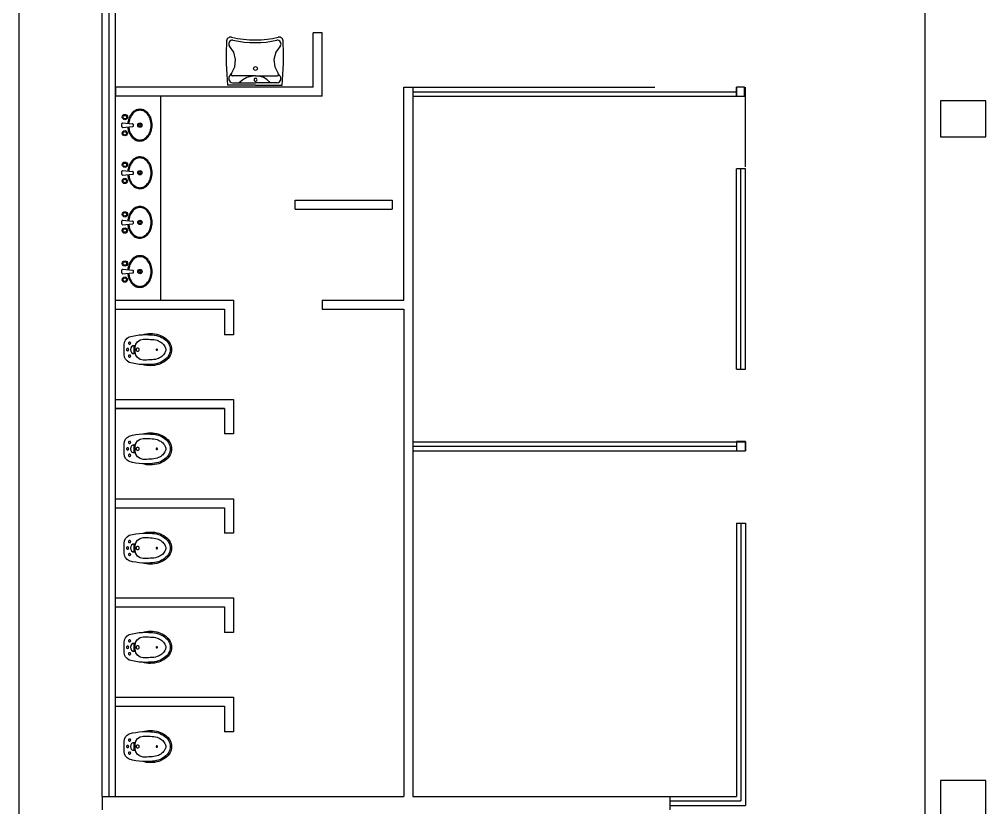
# Model space of a CAD drawing. Header units: metres. Extents: x 2 to 323, y -2 to 254.
# Drawn here: x 66.88 to 77.55, y 82.46 to 91.16 of the extents above; entities that cross this region are included whole.
import ezdxf

# ---------------------------------------------------------------- set-up
doc = ezdxf.new("R2010")
doc.units = ezdxf.units.M
for name, color, linetype in [('0-CARPINTERIA', 7, 'Continuous'), ('0-EST CORTE', 7, 'Continuous'), ('0-MUROS EXISTENTES', 7, 'Continuous'), ('0-PROYECCIONES', 7, 'Continuous'), ('0-SANITARIOS', 7, 'Continuous'), ('0-VISTA-005', 7, 'Continuous'), ('00', 7, 'Continuous')]:
    doc.layers.add(name, color=color, linetype=linetype)

msp = doc.modelspace()

# ---------------------------------------------------------------- linework, layer by layer
for p, q in [((68.013, 89.976), (68.013, 90.006)), ((68.023, 90.016), (68.133, 90.005)), ((68.023, 89.966), (68.133, 89.975)), ((68.143, 89.985), (68.143, 89.995)), ((68.013, 89.45), (68.013, 89.48)), ((68.023, 89.49), (68.133, 89.479)), ((68.143, 89.459), (68.143, 89.469)), ((68.023, 89.44), (68.133, 89.449)), ((68.013, 88.903), (68.013, 88.933)), ((68.023, 88.943), (68.133, 88.932)), ((68.023, 88.893), (68.133, 88.902)), ((68.143, 88.912), (68.143, 88.922)), ((68.023, 88.401), (68.133, 88.39)), ((68.013, 88.361), (68.013, 88.391)), ((68.023, 88.351), (68.133, 88.36)), ((68.143, 88.37), (68.143, 88.38))]:
    msp.add_line(p, q)
for points in [[(68.077, 90.08), (68.075, 90.068), (68.068, 90.059), (68.059, 90.053), (68.048, 90.05), (68.036, 90.053), (68.027, 90.059), (68.021, 90.068), (68.018, 90.08), (68.021, 90.091), (68.027, 90.1), (68.036, 90.107), (68.048, 90.109), (68.059, 90.107), (68.068, 90.1), (68.075, 90.091), (68.077, 90.08)], [(68.067, 90.08), (68.065, 90.072), (68.061, 90.066), (68.055, 90.062), (68.048, 90.06), (68.04, 90.062), (68.034, 90.066), (68.03, 90.072), (68.028, 90.08), (68.03, 90.087), (68.034, 90.093), (68.04, 90.097), (68.048, 90.099), (68.055, 90.097), (68.061, 90.093), (68.065, 90.087), (68.067, 90.08)], [(68.237, 89.991), (68.235, 89.982), (68.23, 89.974), (68.223, 89.969), (68.213, 89.968), (68.204, 89.969), (68.197, 89.974), (68.192, 89.982), (68.19, 89.991), (68.192, 90), (68.197, 90.008), (68.204, 90.013), (68.213, 90.015), (68.223, 90.013), (68.23, 90.008), (68.235, 90), (68.237, 89.991)], [(68.226, 89.991), (68.225, 89.986), (68.222, 89.982), (68.218, 89.98), (68.213, 89.979), (68.209, 89.98), (68.205, 89.982), (68.202, 89.986), (68.201, 89.991), (68.202, 89.996), (68.205, 90), (68.209, 90.003), (68.213, 90.004), (68.218, 90.003), (68.222, 90), (68.225, 89.996), (68.226, 89.991)], [(68.076, 89.901), (68.073, 89.89), (68.067, 89.881), (68.058, 89.875), (68.046, 89.872), (68.035, 89.875), (68.026, 89.881), (68.02, 89.89), (68.017, 89.901), (68.02, 89.913), (68.026, 89.922), (68.035, 89.928), (68.046, 89.931), (68.058, 89.928), (68.067, 89.922), (68.073, 89.913), (68.076, 89.901)], [(68.066, 89.901), (68.064, 89.894), (68.06, 89.888), (68.054, 89.884), (68.046, 89.882), (68.039, 89.884), (68.033, 89.888), (68.029, 89.894), (68.027, 89.901), (68.029, 89.909), (68.033, 89.915), (68.039, 89.919), (68.046, 89.921), (68.054, 89.919), (68.06, 89.915), (68.064, 89.909), (68.066, 89.901)], [(68.077, 89.554), (68.075, 89.542), (68.068, 89.533), (68.059, 89.527), (68.048, 89.525), (68.036, 89.527), (68.027, 89.533), (68.021, 89.542), (68.018, 89.554), (68.021, 89.565), (68.027, 89.574), (68.036, 89.581), (68.048, 89.583), (68.059, 89.581), (68.068, 89.574), (68.075, 89.565), (68.077, 89.554)], [(68.067, 89.554), (68.065, 89.546), (68.061, 89.54), (68.055, 89.536), (68.048, 89.535), (68.04, 89.536), (68.034, 89.54), (68.03, 89.546), (68.028, 89.554), (68.03, 89.561), (68.034, 89.567), (68.04, 89.571), (68.048, 89.573), (68.055, 89.571), (68.061, 89.567), (68.065, 89.561), (68.067, 89.554)], [(68.237, 89.465), (68.235, 89.456), (68.23, 89.449), (68.223, 89.444), (68.213, 89.442), (68.204, 89.444), (68.197, 89.449), (68.192, 89.456), (68.19, 89.465), (68.192, 89.474), (68.197, 89.482), (68.204, 89.487), (68.213, 89.489), (68.223, 89.487), (68.23, 89.482), (68.235, 89.474), (68.237, 89.465)], [(68.226, 89.465), (68.225, 89.46), (68.222, 89.456), (68.218, 89.454), (68.213, 89.453), (68.209, 89.454), (68.205, 89.456), (68.202, 89.46), (68.201, 89.465), (68.202, 89.47), (68.205, 89.474), (68.209, 89.477), (68.213, 89.478), (68.218, 89.477), (68.222, 89.474), (68.225, 89.47), (68.226, 89.465)], [(68.076, 89.376), (68.073, 89.364), (68.067, 89.355), (68.058, 89.349), (68.046, 89.346), (68.035, 89.349), (68.026, 89.355), (68.02, 89.364), (68.017, 89.376), (68.02, 89.387), (68.026, 89.396), (68.035, 89.403), (68.046, 89.405), (68.058, 89.403), (68.067, 89.396), (68.073, 89.387), (68.076, 89.376)], [(68.066, 89.376), (68.064, 89.368), (68.06, 89.362), (68.054, 89.358), (68.046, 89.356), (68.039, 89.358), (68.033, 89.362), (68.029, 89.368), (68.027, 89.376), (68.029, 89.383), (68.033, 89.389), (68.039, 89.393), (68.046, 89.395), (68.054, 89.393), (68.06, 89.389), (68.064, 89.383), (68.066, 89.376)], [(68.077, 89.006), (68.075, 88.995), (68.068, 88.986), (68.059, 88.98), (68.048, 88.977), (68.036, 88.98), (68.027, 88.986), (68.021, 88.995), (68.018, 89.006), (68.021, 89.018), (68.027, 89.027), (68.036, 89.033), (68.048, 89.036), (68.059, 89.033), (68.068, 89.027), (68.075, 89.018), (68.077, 89.006)], [(68.067, 89.006), (68.065, 88.999), (68.061, 88.993), (68.055, 88.989), (68.048, 88.987), (68.04, 88.989), (68.034, 88.993), (68.03, 88.999), (68.028, 89.006), (68.03, 89.014), (68.034, 89.02), (68.04, 89.024), (68.048, 89.026), (68.055, 89.024), (68.061, 89.02), (68.065, 89.014), (68.067, 89.006)], [(68.237, 88.918), (68.235, 88.909), (68.23, 88.901), (68.223, 88.896), (68.213, 88.894), (68.204, 88.896), (68.197, 88.901), (68.192, 88.909), (68.19, 88.918), (68.192, 88.927), (68.197, 88.935), (68.204, 88.94), (68.213, 88.942), (68.223, 88.94), (68.23, 88.935), (68.235, 88.927), (68.237, 88.918)], [(68.226, 88.918), (68.225, 88.913), (68.222, 88.909), (68.218, 88.906), (68.213, 88.906), (68.209, 88.906), (68.205, 88.909), (68.202, 88.913), (68.201, 88.918), (68.202, 88.923), (68.205, 88.927), (68.209, 88.93), (68.213, 88.93), (68.218, 88.93), (68.222, 88.927), (68.225, 88.923), (68.226, 88.918)], [(68.076, 88.828), (68.073, 88.817), (68.067, 88.808), (68.058, 88.801), (68.046, 88.799), (68.035, 88.801), (68.026, 88.808), (68.02, 88.817), (68.017, 88.828), (68.02, 88.84), (68.026, 88.849), (68.035, 88.855), (68.046, 88.858), (68.058, 88.855), (68.067, 88.849), (68.073, 88.84), (68.076, 88.828)], [(68.066, 88.828), (68.064, 88.821), (68.06, 88.815), (68.054, 88.811), (68.046, 88.809), (68.039, 88.811), (68.033, 88.815), (68.029, 88.821), (68.027, 88.828), (68.029, 88.836), (68.033, 88.842), (68.039, 88.846), (68.046, 88.848), (68.054, 88.846), (68.06, 88.842), (68.064, 88.836), (68.066, 88.828)], [(68.077, 88.465), (68.075, 88.453), (68.068, 88.444), (68.059, 88.438), (68.048, 88.435), (68.036, 88.438), (68.027, 88.444), (68.021, 88.453), (68.018, 88.465), (68.021, 88.476), (68.027, 88.485), (68.036, 88.491), (68.048, 88.494), (68.059, 88.491), (68.068, 88.485), (68.075, 88.476), (68.077, 88.465)], [(68.067, 88.465), (68.065, 88.457), (68.061, 88.451), (68.055, 88.447), (68.048, 88.445), (68.04, 88.447), (68.034, 88.451), (68.03, 88.457), (68.028, 88.465), (68.03, 88.472), (68.034, 88.478), (68.04, 88.482), (68.048, 88.484), (68.055, 88.482), (68.061, 88.478), (68.065, 88.472), (68.067, 88.465)], [(68.237, 88.376), (68.235, 88.367), (68.23, 88.359), (68.223, 88.354), (68.213, 88.352), (68.204, 88.354), (68.197, 88.359), (68.192, 88.367), (68.19, 88.376), (68.192, 88.385), (68.197, 88.393), (68.204, 88.398), (68.213, 88.4), (68.223, 88.398), (68.23, 88.393), (68.235, 88.385), (68.237, 88.376)], [(68.076, 88.286), (68.073, 88.275), (68.067, 88.266), (68.058, 88.259), (68.046, 88.257), (68.035, 88.259), (68.026, 88.266), (68.02, 88.275), (68.017, 88.286), (68.02, 88.298), (68.026, 88.307), (68.035, 88.313), (68.046, 88.316), (68.058, 88.313), (68.067, 88.307), (68.073, 88.298), (68.076, 88.286)], [(68.066, 88.286), (68.064, 88.279), (68.06, 88.273), (68.054, 88.269), (68.046, 88.267), (68.039, 88.269), (68.033, 88.273), (68.029, 88.279), (68.027, 88.286), (68.029, 88.294), (68.033, 88.3), (68.039, 88.304), (68.046, 88.306), (68.054, 88.304), (68.06, 88.3), (68.064, 88.294), (68.066, 88.286)], [(68.226, 88.376), (68.225, 88.371), (68.222, 88.367), (68.218, 88.365), (68.213, 88.364), (68.209, 88.365), (68.205, 88.367), (68.202, 88.371), (68.201, 88.376), (68.202, 88.381), (68.205, 88.385), (68.209, 88.388), (68.213, 88.389), (68.218, 88.388), (68.222, 88.385), (68.225, 88.381), (68.226, 88.376)], [(68.243, 87.349), (68.206, 87.352), (68.169, 87.357), (68.133, 87.364), (68.096, 87.374), (68.074, 87.389), (68.056, 87.409), (68.044, 87.433), (68.038, 87.46), (68.038, 87.569), (68.044, 87.596), (68.056, 87.62), (68.074, 87.64), (68.096, 87.655), (68.133, 87.664), (68.169, 87.671), (68.206, 87.676), (68.243, 87.679), (68.265, 87.685), (68.286, 87.689), (68.308, 87.691), (68.33, 87.692), (68.353, 87.691), (68.376, 87.688), (68.399, 87.684), (68.422, 87.678), (68.441, 87.671), (68.46, 87.662), (68.478, 87.652), (68.495, 87.64), (68.51, 87.627), (68.524, 87.613), (68.536, 87.597), (68.547, 87.58), (68.554, 87.564), (68.559, 87.548), (68.562, 87.531), (68.563, 87.514), (68.562, 87.497), (68.559, 87.481), (68.554, 87.465), (68.547, 87.449), (68.536, 87.432), (68.524, 87.416), (68.51, 87.402), (68.495, 87.389), (68.478, 87.377), (68.46, 87.367), (68.441, 87.358), (68.422, 87.351), (68.399, 87.345), (68.376, 87.34), (68.353, 87.338), (68.33, 87.337), (68.308, 87.338), (68.286, 87.34), (68.265, 87.344), (68.243, 87.349)], [(68.243, 86.255), (68.206, 86.258), (68.169, 86.263), (68.133, 86.27), (68.096, 86.279), (68.074, 86.294), (68.056, 86.314), (68.044, 86.338), (68.038, 86.365), (68.038, 86.474), (68.044, 86.501), (68.056, 86.525), (68.074, 86.545), (68.096, 86.56), (68.133, 86.57), (68.169, 86.577), (68.206, 86.582), (68.243, 86.585), (68.265, 86.59), (68.286, 86.594), (68.308, 86.596), (68.33, 86.597), (68.353, 86.596), (68.376, 86.594), (68.399, 86.589), (68.422, 86.583), (68.441, 86.576), (68.46, 86.567), (68.478, 86.557), (68.495, 86.545), (68.51, 86.532), (68.524, 86.518), (68.536, 86.502), (68.547, 86.485), (68.554, 86.469), (68.559, 86.453), (68.562, 86.437), (68.563, 86.42), (68.562, 86.403), (68.559, 86.386), (68.554, 86.37), (68.547, 86.354), (68.536, 86.337), (68.524, 86.321), (68.51, 86.307), (68.495, 86.294), (68.478, 86.282), (68.46, 86.272), (68.441, 86.263), (68.422, 86.256), (68.399, 86.25), (68.376, 86.246), (68.353, 86.243), (68.33, 86.242), (68.308, 86.243), (68.286, 86.245), (68.265, 86.249), (68.243, 86.255)], [(68.243, 85.16), (68.206, 85.163), (68.169, 85.168), (68.133, 85.175), (68.096, 85.184), (68.074, 85.199), (68.056, 85.22), (68.044, 85.244), (68.038, 85.271), (68.038, 85.379), (68.044, 85.406), (68.056, 85.43), (68.074, 85.45), (68.096, 85.466), (68.133, 85.475), (68.169, 85.482), (68.206, 85.487), (68.243, 85.49), (68.265, 85.495), (68.286, 85.499), (68.308, 85.502), (68.33, 85.502), (68.353, 85.501), (68.376, 85.499), (68.399, 85.494), (68.422, 85.488), (68.441, 85.481), (68.46, 85.472), (68.478, 85.462), (68.495, 85.45), (68.51, 85.437), (68.524, 85.423), (68.536, 85.407), (68.547, 85.39), (68.554, 85.375), (68.559, 85.359), (68.562, 85.342), (68.563, 85.325), (68.562, 85.308), (68.559, 85.291), (68.554, 85.275), (68.547, 85.26), (68.536, 85.243), (68.524, 85.227), (68.51, 85.212), (68.495, 85.199), (68.478, 85.188), (68.46, 85.177), (68.441, 85.169), (68.422, 85.162), (68.399, 85.155), (68.376, 85.151), (68.353, 85.148), (68.33, 85.147), (68.308, 85.148), (68.286, 85.151), (68.265, 85.154), (68.243, 85.16)], [(68.243, 84.065), (68.206, 84.068), (68.169, 84.073), (68.133, 84.08), (68.096, 84.089), (68.074, 84.105), (68.056, 84.125), (68.044, 84.149), (68.038, 84.176), (68.038, 84.284), (68.044, 84.311), (68.056, 84.335), (68.074, 84.356), (68.096, 84.371), (68.133, 84.38), (68.169, 84.387), (68.206, 84.392), (68.243, 84.395), (68.265, 84.401), (68.286, 84.404), (68.308, 84.407), (68.33, 84.408), (68.353, 84.407), (68.376, 84.404), (68.399, 84.4), (68.422, 84.393), (68.441, 84.386), (68.46, 84.378), (68.478, 84.367), (68.495, 84.356), (68.51, 84.343), (68.524, 84.328), (68.536, 84.312), (68.547, 84.295), (68.554, 84.28), (68.559, 84.264), (68.562, 84.247), (68.563, 84.23), (68.562, 84.213), (68.559, 84.196), (68.554, 84.18), (68.547, 84.165), (68.536, 84.148), (68.524, 84.132), (68.51, 84.118), (68.495, 84.105), (68.478, 84.093), (68.46, 84.083), (68.441, 84.074), (68.422, 84.067), (68.399, 84.061), (68.376, 84.056), (68.353, 84.054), (68.33, 84.053), (68.308, 84.053), (68.286, 84.056), (68.265, 84.06), (68.243, 84.065)], [(68.243, 82.97), (68.206, 82.973), (68.169, 82.978), (68.133, 82.985), (68.096, 82.995), (68.074, 83.01), (68.056, 83.03), (68.044, 83.054), (68.038, 83.081), (68.038, 83.19), (68.044, 83.217), (68.056, 83.241), (68.074, 83.261), (68.096, 83.276), (68.133, 83.285), (68.169, 83.292), (68.206, 83.298), (68.243, 83.3), (68.265, 83.306), (68.286, 83.31), (68.308, 83.312), (68.33, 83.313), (68.353, 83.312), (68.376, 83.309), (68.399, 83.305), (68.422, 83.299), (68.441, 83.292), (68.46, 83.283), (68.478, 83.273), (68.495, 83.261), (68.51, 83.248), (68.524, 83.234), (68.536, 83.218), (68.547, 83.201), (68.554, 83.185), (68.559, 83.169), (68.562, 83.152), (68.563, 83.135), (68.562, 83.118), (68.559, 83.102), (68.554, 83.086), (68.547, 83.07), (68.536, 83.053), (68.524, 83.037), (68.51, 83.023), (68.495, 83.01), (68.478, 82.998), (68.46, 82.988), (68.441, 82.979), (68.422, 82.972), (68.399, 82.966), (68.376, 82.961), (68.353, 82.959), (68.33, 82.958), (68.308, 82.959), (68.286, 82.961), (68.265, 82.965), (68.243, 82.97)]]:
    msp.add_lwpolyline(points, close=True)
for points in [[(68.212, 89.816), (68.225, 89.817), (68.238, 89.819), (68.25, 89.823), (68.262, 89.828), (68.275, 89.836), (68.287, 89.845), (68.298, 89.855), (68.308, 89.867), (68.317, 89.879), (68.325, 89.893), (68.332, 89.907), (68.337, 89.922), (68.342, 89.938), (68.346, 89.955), (68.348, 89.973), (68.348, 89.99), (68.348, 90.008), (68.346, 90.025), (68.343, 90.042), (68.338, 90.059), (68.333, 90.074), (68.326, 90.088), (68.319, 90.101), (68.31, 90.114), (68.3, 90.126), (68.289, 90.136), (68.277, 90.145), (68.264, 90.153), (68.252, 90.159), (68.24, 90.163), (68.227, 90.165), (68.215, 90.166), (68.202, 90.165), (68.189, 90.163), (68.177, 90.159), (68.165, 90.154), (68.152, 90.146), (68.14, 90.137), (68.129, 90.127), (68.119, 90.115), (68.11, 90.103), (68.102, 90.089), (68.095, 90.075), (68.09, 90.061), (68.086, 90.048), (68.083, 90.036), (68.081, 90.023), (68.079, 90.01)], [(68.212, 89.827), (68.224, 89.828), (68.235, 89.83), (68.246, 89.833), (68.257, 89.838), (68.269, 89.845), (68.28, 89.854), (68.29, 89.863), (68.299, 89.874), (68.308, 89.886), (68.315, 89.898), (68.322, 89.911), (68.327, 89.925), (68.331, 89.941), (68.335, 89.957), (68.337, 89.974), (68.337, 89.99), (68.337, 90.007), (68.335, 90.023), (68.332, 90.04), (68.328, 90.056), (68.323, 90.07), (68.316, 90.083), (68.309, 90.096), (68.301, 90.108), (68.292, 90.118), (68.282, 90.128), (68.271, 90.136), (68.259, 90.144), (68.248, 90.148), (68.237, 90.152), (68.226, 90.154), (68.214, 90.155), (68.203, 90.154), (68.192, 90.152), (68.18, 90.149), (68.17, 90.144), (68.158, 90.137), (68.147, 90.129), (68.137, 90.119), (68.128, 90.109), (68.119, 90.097), (68.112, 90.084), (68.105, 90.071), (68.1, 90.057), (68.097, 90.046), (68.094, 90.034), (68.092, 90.021), (68.09, 90.009)], [(68.023, 90.016), (68.022, 90.015), (68.02, 90.015), (68.018, 90.014), (68.016, 90.013), (68.015, 90.011), (68.014, 90.01), (68.014, 90.008), (68.013, 90.006)], [(68.143, 89.995), (68.143, 89.999), (68.14, 90.002), (68.137, 90.004), (68.133, 90.005)], [(68.013, 89.976), (68.014, 89.972), (68.016, 89.969), (68.019, 89.966), (68.023, 89.966)], [(68.079, 89.97), (68.081, 89.958), (68.083, 89.947), (68.085, 89.935), (68.089, 89.923), (68.094, 89.908), (68.101, 89.894), (68.108, 89.881), (68.117, 89.868), (68.127, 89.856), (68.138, 89.846), (68.15, 89.837), (68.163, 89.829), (68.174, 89.823), (68.187, 89.819), (68.199, 89.817), (68.212, 89.816)], [(68.09, 89.971), (68.092, 89.96), (68.094, 89.949), (68.096, 89.937), (68.099, 89.926), (68.104, 89.913), (68.11, 89.899), (68.118, 89.887), (68.126, 89.875), (68.135, 89.864), (68.145, 89.855), (68.156, 89.846), (68.168, 89.839), (68.178, 89.834), (68.189, 89.83), (68.201, 89.828), (68.212, 89.827)], [(68.133, 89.975), (68.137, 89.976), (68.14, 89.978), (68.142, 89.981), (68.143, 89.985)], [(68.212, 89.29), (68.225, 89.291), (68.238, 89.293), (68.25, 89.297), (68.262, 89.303), (68.275, 89.31), (68.287, 89.319), (68.298, 89.33), (68.308, 89.341), (68.317, 89.354), (68.325, 89.367), (68.332, 89.381), (68.337, 89.396), (68.342, 89.413), (68.346, 89.43), (68.348, 89.447), (68.348, 89.464), (68.348, 89.482), (68.346, 89.499), (68.343, 89.516), (68.338, 89.533), (68.333, 89.548), (68.326, 89.562), (68.319, 89.576), (68.31, 89.588), (68.3, 89.6), (68.289, 89.61), (68.277, 89.62), (68.264, 89.627), (68.252, 89.633), (68.24, 89.637), (68.227, 89.639), (68.215, 89.64), (68.202, 89.64), (68.189, 89.637), (68.177, 89.633), (68.165, 89.628), (68.152, 89.62), (68.14, 89.611), (68.129, 89.601), (68.119, 89.59), (68.11, 89.577), (68.102, 89.564), (68.095, 89.55), (68.09, 89.535), (68.086, 89.523), (68.083, 89.51), (68.081, 89.497), (68.079, 89.484)], [(68.212, 89.301), (68.224, 89.302), (68.235, 89.304), (68.246, 89.308), (68.257, 89.312), (68.269, 89.319), (68.28, 89.328), (68.29, 89.337), (68.299, 89.348), (68.308, 89.36), (68.315, 89.372), (68.322, 89.385), (68.327, 89.399), (68.331, 89.415), (68.335, 89.431), (68.337, 89.448), (68.337, 89.465), (68.337, 89.481), (68.335, 89.498), (68.332, 89.514), (68.328, 89.53), (68.323, 89.544), (68.316, 89.557), (68.309, 89.57), (68.301, 89.582), (68.292, 89.592), (68.282, 89.602), (68.271, 89.61), (68.259, 89.618), (68.248, 89.623), (68.237, 89.626), (68.226, 89.628), (68.214, 89.629), (68.203, 89.629), (68.192, 89.627), (68.18, 89.623), (68.17, 89.618), (68.158, 89.611), (68.147, 89.603), (68.137, 89.593), (68.128, 89.583), (68.119, 89.571), (68.112, 89.558), (68.105, 89.545), (68.1, 89.531), (68.097, 89.52), (68.094, 89.508), (68.092, 89.496), (68.09, 89.483)], [(68.023, 89.49), (68.022, 89.49), (68.02, 89.489), (68.018, 89.488), (68.016, 89.487), (68.015, 89.485), (68.014, 89.484), (68.014, 89.482), (68.013, 89.48)], [(68.143, 89.469), (68.143, 89.473), (68.14, 89.476), (68.137, 89.478), (68.133, 89.479)], [(68.013, 89.45), (68.014, 89.446), (68.016, 89.443), (68.019, 89.441), (68.023, 89.44)], [(68.079, 89.445), (68.081, 89.433), (68.083, 89.421), (68.085, 89.409), (68.089, 89.397), (68.094, 89.383), (68.101, 89.368), (68.108, 89.355), (68.117, 89.342), (68.127, 89.331), (68.138, 89.32), (68.15, 89.311), (68.163, 89.303), (68.174, 89.298), (68.187, 89.294), (68.199, 89.291), (68.212, 89.29)], [(68.09, 89.446), (68.092, 89.434), (68.094, 89.423), (68.096, 89.412), (68.099, 89.401), (68.104, 89.387), (68.11, 89.374), (68.118, 89.361), (68.126, 89.349), (68.135, 89.338), (68.145, 89.329), (68.156, 89.32), (68.168, 89.313), (68.178, 89.308), (68.189, 89.304), (68.201, 89.302), (68.212, 89.301)], [(68.133, 89.449), (68.137, 89.45), (68.14, 89.452), (68.142, 89.455), (68.143, 89.459)], [(68.212, 88.743), (68.225, 88.744), (68.238, 88.746), (68.25, 88.75), (68.262, 88.755), (68.275, 88.763), (68.287, 88.772), (68.298, 88.782), (68.308, 88.794), (68.317, 88.806), (68.325, 88.82), (68.332, 88.834), (68.337, 88.848), (68.342, 88.865), (68.346, 88.882), (68.348, 88.9), (68.348, 88.917), (68.348, 88.935), (68.346, 88.952), (68.343, 88.969), (68.338, 88.986), (68.333, 89.001), (68.326, 89.015), (68.319, 89.028), (68.31, 89.041), (68.3, 89.053), (68.289, 89.063), (68.277, 89.072), (68.264, 89.08), (68.252, 89.086), (68.24, 89.09), (68.227, 89.092), (68.215, 89.093), (68.202, 89.092), (68.189, 89.09), (68.177, 89.086), (68.165, 89.081), (68.152, 89.073), (68.14, 89.064), (68.129, 89.054), (68.119, 89.042), (68.11, 89.03), (68.102, 89.016), (68.095, 89.002), (68.09, 88.988), (68.086, 88.975), (68.083, 88.963), (68.081, 88.95), (68.079, 88.937)], [(68.212, 88.754), (68.224, 88.755), (68.235, 88.757), (68.246, 88.76), (68.257, 88.765), (68.269, 88.772), (68.28, 88.781), (68.29, 88.79), (68.299, 88.8), (68.308, 88.812), (68.315, 88.825), (68.322, 88.838), (68.327, 88.852), (68.331, 88.868), (68.335, 88.884), (68.337, 88.901), (68.337, 88.917), (68.337, 88.934), (68.335, 88.95), (68.332, 88.967), (68.328, 88.983), (68.323, 88.996), (68.316, 89.01), (68.309, 89.022), (68.301, 89.034), (68.292, 89.045), (68.282, 89.055), (68.271, 89.063), (68.259, 89.07), (68.248, 89.075), (68.237, 89.079), (68.226, 89.081), (68.214, 89.082), (68.203, 89.081), (68.192, 89.079), (68.18, 89.076), (68.17, 89.071), (68.158, 89.064), (68.147, 89.055), (68.137, 89.046), (68.128, 89.036), (68.119, 89.024), (68.112, 89.011), (68.105, 88.998), (68.1, 88.984), (68.097, 88.972), (68.094, 88.96), (68.092, 88.948), (68.09, 88.936)], [(68.023, 88.943), (68.022, 88.942), (68.02, 88.942), (68.018, 88.941), (68.016, 88.94), (68.015, 88.938), (68.014, 88.936), (68.014, 88.935), (68.013, 88.933)], [(68.143, 88.922), (68.143, 88.926), (68.14, 88.929), (68.137, 88.931), (68.133, 88.932)], [(68.013, 88.903), (68.014, 88.899), (68.016, 88.896), (68.019, 88.893), (68.023, 88.893)], [(68.079, 88.897), (68.081, 88.885), (68.083, 88.873), (68.085, 88.862), (68.089, 88.85), (68.094, 88.835), (68.101, 88.821), (68.108, 88.808), (68.117, 88.795), (68.127, 88.783), (68.138, 88.773), (68.15, 88.764), (68.163, 88.756), (68.174, 88.75), (68.187, 88.746), (68.199, 88.744), (68.212, 88.743)], [(68.09, 88.898), (68.092, 88.887), (68.094, 88.876), (68.096, 88.864), (68.099, 88.853), (68.104, 88.84), (68.11, 88.826), (68.118, 88.814), (68.126, 88.802), (68.135, 88.791), (68.145, 88.781), (68.156, 88.773), (68.168, 88.766), (68.178, 88.761), (68.189, 88.757), (68.201, 88.755), (68.212, 88.754)], [(68.133, 88.902), (68.137, 88.903), (68.14, 88.905), (68.142, 88.908), (68.143, 88.912)], [(68.212, 88.201), (68.225, 88.202), (68.238, 88.204), (68.25, 88.208), (68.262, 88.213), (68.275, 88.221), (68.287, 88.23), (68.298, 88.24), (68.308, 88.252), (68.317, 88.264), (68.325, 88.278), (68.332, 88.292), (68.337, 88.306), (68.342, 88.323), (68.346, 88.34), (68.348, 88.358), (68.348, 88.375), (68.348, 88.393), (68.346, 88.41), (68.343, 88.427), (68.338, 88.444), (68.333, 88.459), (68.326, 88.473), (68.319, 88.486), (68.31, 88.499), (68.3, 88.511), (68.289, 88.521), (68.277, 88.53), (68.264, 88.538), (68.252, 88.544), (68.24, 88.548), (68.227, 88.55), (68.215, 88.551), (68.202, 88.55), (68.189, 88.548), (68.177, 88.544), (68.165, 88.539), (68.152, 88.531), (68.14, 88.522), (68.129, 88.512), (68.119, 88.5), (68.11, 88.488), (68.102, 88.474), (68.095, 88.46), (68.09, 88.446), (68.086, 88.433), (68.083, 88.421), (68.081, 88.408), (68.079, 88.395)], [(68.212, 88.212), (68.224, 88.213), (68.235, 88.215), (68.246, 88.218), (68.257, 88.223), (68.269, 88.23), (68.28, 88.239), (68.29, 88.248), (68.299, 88.259), (68.308, 88.27), (68.315, 88.283), (68.322, 88.296), (68.327, 88.31), (68.331, 88.326), (68.335, 88.342), (68.337, 88.359), (68.337, 88.375), (68.337, 88.392), (68.335, 88.408), (68.332, 88.425), (68.328, 88.441), (68.323, 88.455), (68.316, 88.468), (68.309, 88.48), (68.301, 88.492), (68.292, 88.503), (68.282, 88.513), (68.271, 88.521), (68.259, 88.528), (68.248, 88.533), (68.237, 88.537), (68.226, 88.539), (68.214, 88.54), (68.203, 88.539), (68.192, 88.537), (68.18, 88.534), (68.17, 88.529), (68.158, 88.522), (68.147, 88.514), (68.137, 88.504), (68.128, 88.494), (68.119, 88.482), (68.112, 88.469), (68.105, 88.456), (68.1, 88.442), (68.097, 88.43), (68.094, 88.418), (68.092, 88.406), (68.09, 88.394)], [(68.023, 88.401), (68.022, 88.4), (68.02, 88.4), (68.018, 88.399), (68.016, 88.398), (68.015, 88.396), (68.014, 88.394), (68.014, 88.393), (68.013, 88.391)], [(68.013, 88.361), (68.014, 88.357), (68.016, 88.354), (68.019, 88.351), (68.023, 88.351)], [(68.079, 88.355), (68.081, 88.343), (68.083, 88.331), (68.085, 88.32), (68.089, 88.308), (68.094, 88.293), (68.101, 88.279), (68.108, 88.266), (68.117, 88.253), (68.127, 88.241), (68.138, 88.231), (68.15, 88.222), (68.163, 88.214), (68.174, 88.208), (68.187, 88.204), (68.199, 88.202), (68.212, 88.201)], [(68.09, 88.356), (68.092, 88.345), (68.094, 88.334), (68.096, 88.322), (68.099, 88.311), (68.104, 88.298), (68.11, 88.284), (68.118, 88.272), (68.126, 88.26), (68.135, 88.249), (68.145, 88.239), (68.156, 88.231), (68.168, 88.224), (68.178, 88.219), (68.189, 88.215), (68.201, 88.213), (68.212, 88.212)], [(68.143, 88.38), (68.143, 88.384), (68.14, 88.387), (68.137, 88.389), (68.133, 88.39)], [(68.133, 88.36), (68.137, 88.361), (68.14, 88.363), (68.142, 88.366), (68.143, 88.37)]]:
    msp.add_lwpolyline(points)
at = {"layer": '0-CARPINTERIA'}
for p, q in [((67.871, 98.788), (67.871, 82.586)), ((67.871, 98.788), (67.871, 82.586)), ((71.226, 90.409), (73.896, 90.409)), ((71.226, 90.359), (74.796, 90.359)), ((71.226, 90.359), (74.796, 90.359)), ((74.796, 90.309), (74.796, 90.409)), ((74.796, 90.309), (74.796, 90.409)), ((74.896, 89.532), (74.896, 90.409)), ((71.226, 90.309), (74.796, 90.309)), ((71.226, 90.309), (74.796, 90.309)), ((74.796, 87.298), (74.796, 89.509)), ((74.796, 87.298), (74.796, 89.509)), ((74.896, 89.509), (74.796, 89.509)), ((74.896, 89.509), (74.796, 89.509)), ((74.846, 87.298), (74.846, 89.509)), ((74.846, 87.298), (74.846, 89.509)), ((74.896, 87.298), (74.896, 89.509)), ((74.896, 87.298), (74.896, 89.409)), ((67.946, 88.059), (69.246, 88.059)), ((67.946, 88.059), (69.246, 88.059)), ((69.246, 88.059), (69.246, 87.678)), ((69.246, 88.059), (69.246, 87.678)), ((67.946, 87.959), (69.146, 87.959)), ((67.946, 87.959), (69.146, 87.959)), ((69.146, 87.959), (69.146, 87.678)), ((69.146, 87.959), (69.146, 87.678)), ((69.246, 87.678), (69.146, 87.678)), ((69.246, 87.678), (69.146, 87.678)), ((74.796, 87.298), (74.896, 87.298)), ((74.796, 87.298), (74.896, 87.298)), ((67.946, 86.965), (69.246, 86.965)), ((67.946, 86.965), (69.246, 86.965)), ((69.246, 86.965), (69.246, 86.584)), ((69.246, 86.965), (69.246, 86.584)), ((69.146, 86.865), (67.946, 86.865)), ((67.946, 86.865), (69.146, 86.865)), ((69.146, 86.865), (67.946, 86.865)), ((67.946, 86.865), (69.146, 86.865)), ((69.146, 86.865), (67.946, 86.865)), ((67.946, 86.865), (69.146, 86.865)), ((69.146, 86.865), (67.946, 86.865)), ((67.946, 86.865), (69.146, 86.865)), ((69.146, 86.865), (69.146, 86.584)), ((69.146, 86.865), (69.146, 86.584)), ((69.246, 86.584), (69.146, 86.584)), ((69.246, 86.584), (69.146, 86.584)), ((71.226, 86.498), (74.896, 86.498)), ((71.226, 86.498), (74.896, 86.498)), ((74.896, 86.498), (74.896, 86.398)), ((74.896, 86.498), (74.896, 86.398)), ((71.226, 86.448), (74.796, 86.448)), ((71.226, 86.448), (74.796, 86.448)), ((71.226, 86.398), (74.896, 86.398)), ((71.226, 86.398), (74.896, 86.398)), ((67.946, 85.87), (69.246, 85.87)), ((67.946, 85.87), (69.246, 85.87)), ((69.246, 85.87), (69.246, 85.489)), ((69.246, 85.87), (69.246, 85.489)), ((67.946, 85.77), (69.146, 85.77)), ((67.946, 85.77), (69.146, 85.77)), ((69.146, 85.77), (69.146, 85.489)), ((69.146, 85.77), (69.146, 85.489)), ((74.795, 85.598), (74.795, 82.586)), ((74.795, 85.598), (74.895, 85.598)), ((74.795, 85.598), (74.795, 82.586)), ((74.795, 85.598), (74.895, 85.598)), ((74.845, 85.598), (74.845, 82.536)), ((74.845, 85.598), (74.845, 82.536)), ((74.895, 85.598), (74.895, 82.486)), ((74.895, 85.598), (74.895, 82.486)), ((69.246, 85.489), (69.146, 85.489)), ((69.246, 85.489), (69.146, 85.489)), ((67.946, 84.775), (69.246, 84.775)), ((67.946, 84.775), (69.246, 84.775)), ((69.246, 84.775), (69.246, 84.394)), ((69.246, 84.775), (69.246, 84.394)), ((67.946, 84.675), (69.146, 84.675)), ((67.946, 84.675), (69.146, 84.675)), ((69.146, 84.675), (69.146, 84.394)), ((69.146, 84.675), (69.146, 84.394)), ((69.246, 84.394), (69.146, 84.394)), ((69.246, 84.394), (69.146, 84.394)), ((67.946, 83.68), (69.246, 83.68)), ((67.946, 83.68), (69.246, 83.68)), ((69.246, 83.68), (69.246, 83.299)), ((69.246, 83.68), (69.246, 83.299)), ((67.946, 83.58), (69.146, 83.58)), ((67.946, 83.58), (69.146, 83.58)), ((69.146, 83.58), (69.146, 83.299)), ((69.146, 83.58), (69.146, 83.299)), ((69.246, 83.299), (69.146, 83.299)), ((69.246, 83.299), (69.146, 83.299)), ((74.066, 82.586), (74.795, 82.586)), ((74.066, 82.586), (74.795, 82.586)), ((74.066, 82.536), (74.845, 82.536)), ((74.066, 82.536), (74.845, 82.536)), ((74.066, 82.486), (74.895, 82.486)), ((74.066, 82.486), (74.895, 82.486))]:
    msp.add_line(p, q, dxfattribs=at)
for points in [[(74.796, 90.309), (74.885, 90.309), (74.885, 90.41), (74.796, 90.41), (74.796, 90.309)], [(74.796, 86.398), (74.896, 86.398), (74.896, 86.499), (74.796, 86.499), (74.796, 86.398)]]:
    msp.add_lwpolyline(points, close=True, dxfattribs=at)
at = {"layer": '0-EST CORTE'}
for points in [[(77.046, 89.861), (77.546, 89.861), (77.546, 90.261), (77.046, 90.261), (77.046, 89.861)], [(77.046, 89.861), (77.546, 89.861), (77.546, 90.261), (77.046, 90.261), (77.046, 89.861)], [(77.046, 89.861), (77.546, 89.861), (77.546, 90.261), (77.046, 90.261), (77.046, 89.861)], [(77.046, 89.861), (77.546, 89.861), (77.546, 90.261), (77.046, 90.261), (77.046, 89.861)], [(77.046, 82.361), (77.546, 82.361), (77.546, 82.761), (77.046, 82.761), (77.046, 82.361)], [(77.046, 82.361), (77.546, 82.361), (77.546, 82.761), (77.046, 82.761), (77.046, 82.361)], [(77.046, 82.361), (77.546, 82.361), (77.546, 82.761), (77.046, 82.761), (77.046, 82.361)], [(77.046, 82.361), (77.546, 82.361), (77.546, 82.761), (77.046, 82.761), (77.046, 82.361)]]:
    msp.add_lwpolyline(points, close=True, dxfattribs=at)
at = {"layer": '0-MUROS EXISTENTES'}
for p, q in [((70.126, 90.409), (70.126, 91.009)), ((70.226, 91.009), (70.126, 91.009)), ((70.126, 90.409), (70.126, 91.009)), ((70.226, 91.009), (70.126, 91.009)), ((70.226, 90.309), (70.226, 91.009)), ((70.226, 90.309), (70.226, 91.009)), ((70.126, 90.409), (67.946, 90.409)), ((67.946, 90.409), (67.946, 90.309)), ((70.126, 90.409), (67.946, 90.409)), ((67.946, 90.409), (67.946, 90.309)), ((71.126, 88.059), (71.126, 90.409)), ((71.126, 90.409), (71.226, 90.409)), ((71.126, 88.059), (71.126, 90.409)), ((71.126, 90.409), (71.226, 90.409)), ((71.226, 90.409), (71.226, 82.586)), ((71.226, 90.409), (71.226, 82.586)), ((70.226, 90.309), (67.946, 90.309)), ((68.429, 90.309), (67.946, 90.309)), ((70.226, 90.309), (67.946, 90.309)), ((68.429, 90.309), (67.946, 90.309)), ((69.926, 89.163), (70.997, 89.163)), ((69.926, 89.063), (69.926, 89.163)), ((69.926, 89.163), (70.997, 89.163)), ((69.926, 89.063), (69.926, 89.163)), ((70.997, 89.163), (70.997, 89.063)), ((70.997, 89.163), (70.997, 89.063)), ((69.926, 89.063), (70.997, 89.063)), ((69.926, 89.063), (70.997, 89.063)), ((70.226, 88.059), (70.226, 87.959)), ((70.226, 88.059), (71.126, 88.059)), ((70.226, 88.059), (70.226, 87.959)), ((70.226, 88.059), (71.126, 88.059)), ((70.226, 87.959), (71.126, 87.959)), ((70.226, 87.959), (71.126, 87.959)), ((71.126, 87.959), (71.126, 82.586)), ((71.126, 87.959), (71.126, 82.586)), ((67.796, 82.586), (71.126, 82.586)), ((67.796, 82.586), (67.796, 82.436)), ((67.796, 82.586), (71.126, 82.586)), ((67.796, 82.586), (67.796, 82.436)), ((71.226, 82.586), (74.066, 82.586)), ((71.226, 82.586), (74.066, 82.586)), ((74.066, 82.436), (74.066, 82.586)), ((74.066, 82.436), (74.066, 82.586))]:
    msp.add_line(p, q, dxfattribs=at)
at = {"layer": '0-PROYECCIONES'}
msp.add_line((66.883, 45.561), (66.883, 119.575), dxfattribs=at)
msp.add_lwpolyline([(76.874, 127.131), (76.874, 82.281), (75.572, 80.191), (73.424, 80.191), (73.424, 67.661), (76.824, 67.661), (76.824, 37.361)], dxfattribs=at)
at = {"layer": '0-SANITARIOS'}
for p, q in [((69.208, 90.539), (69.225, 90.56)), ((69.489, 90.534), (69.237, 90.534)), ((69.49, 90.534), (69.726, 90.534)), ((69.755, 90.539), (69.738, 90.56)), ((69.49, 90.431), (69.179, 90.431)), ((69.234, 90.459), (69.489, 90.459)), ((69.729, 90.459), (69.49, 90.459)), ((69.49, 90.431), (69.784, 90.431)), ((68.446, 88.059), (68.446, 90.309))]:
    msp.add_line(p, q, dxfattribs=at)
for points in [[(69.224, 90.96), (69.213, 90.961), (69.202, 90.96), (69.193, 90.956), (69.184, 90.95), (69.176, 90.943), (69.171, 90.933), (69.169, 90.923), (69.168, 90.912)], [(69.224, 90.96), (69.289, 90.947), (69.356, 90.938), (69.422, 90.933), (69.49, 90.933)], [(69.49, 90.933), (69.553, 90.933), (69.616, 90.938), (69.678, 90.947), (69.74, 90.96)], [(69.795, 90.912), (69.795, 90.923), (69.792, 90.933), (69.787, 90.943), (69.78, 90.95), (69.771, 90.956), (69.761, 90.96), (69.75, 90.961), (69.74, 90.96)], [(69.168, 90.912), (69.166, 90.792), (69.167, 90.672), (69.171, 90.551), (69.179, 90.431)], [(69.238, 90.927), (69.226, 90.928), (69.215, 90.924), (69.205, 90.918), (69.197, 90.908), (69.193, 90.897), (69.193, 90.885), (69.196, 90.874), (69.202, 90.863)], [(69.225, 90.56), (69.262, 90.635), (69.27, 90.716), (69.25, 90.795), (69.202, 90.863)], [(69.238, 90.927), (69.301, 90.916), (69.364, 90.908), (69.427, 90.904), (69.49, 90.904)], [(69.489, 90.904), (69.548, 90.904), (69.608, 90.908), (69.667, 90.916), (69.725, 90.927)], [(69.761, 90.863), (69.713, 90.795), (69.693, 90.716), (69.701, 90.635), (69.738, 90.56)], [(69.761, 90.863), (69.767, 90.874), (69.771, 90.885), (69.77, 90.897), (69.766, 90.908), (69.758, 90.918), (69.748, 90.924), (69.737, 90.928), (69.725, 90.927)], [(69.784, 90.431), (69.792, 90.551), (69.797, 90.672), (69.798, 90.792), (69.795, 90.912)], [(69.208, 90.539), (69.199, 90.529), (69.194, 90.517), (69.193, 90.504), (69.195, 90.491), (69.201, 90.479), (69.21, 90.469), (69.221, 90.462), (69.234, 90.459)], [(69.225, 90.56), (69.223, 90.556), (69.221, 90.552), (69.222, 90.548), (69.223, 90.543), (69.226, 90.54), (69.229, 90.537), (69.233, 90.535), (69.237, 90.534)], [(69.489, 90.534), (69.44, 90.529), (69.392, 90.515), (69.349, 90.491), (69.31, 90.459)], [(69.653, 90.459), (69.619, 90.491), (69.58, 90.515), (69.536, 90.529), (69.49, 90.534)], [(69.726, 90.534), (69.73, 90.535), (69.734, 90.537), (69.738, 90.54), (69.74, 90.543), (69.742, 90.548), (69.742, 90.552), (69.741, 90.556), (69.738, 90.56)], [(69.729, 90.459), (69.742, 90.462), (69.753, 90.469), (69.762, 90.479), (69.768, 90.491), (69.77, 90.504), (69.769, 90.517), (69.764, 90.529), (69.755, 90.539)], [(69.489, 90.508), (69.483, 90.507), (69.478, 90.504), (69.474, 90.498), (69.473, 90.492), (69.474, 90.485), (69.478, 90.48), (69.483, 90.476), (69.489, 90.475)], [(69.489, 90.475), (69.496, 90.476), (69.501, 90.48), (69.505, 90.485), (69.506, 90.492), (69.505, 90.498), (69.501, 90.504), (69.496, 90.507), (69.489, 90.508)]]:
    msp.add_lwpolyline(points, dxfattribs=at)
for points in [[(69.49, 90.933), (69.49, 90.933), (69.49, 90.933), (69.49, 90.933), (69.49, 90.933)], [(69.49, 90.905), (69.49, 90.905), (69.49, 90.905), (69.49, 90.905), (69.49, 90.905)], [(69.511, 90.616), (69.509, 90.608), (69.505, 90.601), (69.498, 90.596), (69.489, 90.595), (69.481, 90.596), (69.474, 90.601), (69.47, 90.608), (69.468, 90.616), (69.47, 90.624), (69.474, 90.631), (69.481, 90.636), (69.489, 90.637), (69.498, 90.636), (69.505, 90.631), (69.509, 90.624), (69.511, 90.616)]]:
    msp.add_lwpolyline(points, close=True, dxfattribs=at)
at = {"layer": '0-VISTA-005'}
for p, q in [((67.796, 82.586), (67.796, 98.788)), ((67.946, 82.586), (67.946, 98.788))]:
    msp.add_line(p, q, dxfattribs=at)
at = {"layer": '00'}
for points in [[(68.243, 87.679), (68.265, 87.68), (68.287, 87.68), (68.308, 87.679), (68.33, 87.678), (68.352, 87.677), (68.374, 87.674), (68.396, 87.67), (68.418, 87.664), (68.436, 87.658), (68.453, 87.649), (68.47, 87.64), (68.486, 87.629), (68.5, 87.617), (68.513, 87.603), (68.525, 87.589), (68.534, 87.573), (68.541, 87.559), (68.545, 87.545), (68.548, 87.53), (68.549, 87.514), (68.548, 87.499), (68.545, 87.484), (68.541, 87.47), (68.534, 87.456), (68.525, 87.44), (68.513, 87.425), (68.5, 87.412), (68.486, 87.4), (68.47, 87.389), (68.453, 87.379), (68.436, 87.371), (68.418, 87.364), (68.396, 87.359), (68.374, 87.354), (68.352, 87.352), (68.33, 87.351), (68.308, 87.349), (68.287, 87.349), (68.265, 87.349), (68.243, 87.349)], [(68.243, 86.585), (68.265, 86.585), (68.287, 86.585), (68.308, 86.585), (68.33, 86.583), (68.352, 86.582), (68.374, 86.58), (68.396, 86.575), (68.418, 86.57), (68.436, 86.563), (68.453, 86.555), (68.47, 86.545), (68.486, 86.534), (68.5, 86.522), (68.513, 86.509), (68.525, 86.494), (68.534, 86.478), (68.541, 86.464), (68.545, 86.45), (68.548, 86.435), (68.549, 86.42), (68.548, 86.404), (68.545, 86.389), (68.541, 86.375), (68.534, 86.361), (68.525, 86.345), (68.513, 86.331), (68.5, 86.317), (68.486, 86.305), (68.47, 86.294), (68.453, 86.285), (68.436, 86.276), (68.418, 86.27), (68.396, 86.264), (68.374, 86.26), (68.352, 86.257), (68.33, 86.256), (68.308, 86.255), (68.287, 86.254), (68.265, 86.254), (68.243, 86.255)], [(68.243, 85.49), (68.265, 85.491), (68.287, 85.491), (68.308, 85.49), (68.33, 85.488), (68.352, 85.487), (68.374, 85.485), (68.396, 85.481), (68.418, 85.475), (68.436, 85.468), (68.453, 85.46), (68.47, 85.45), (68.486, 85.439), (68.5, 85.427), (68.513, 85.414), (68.525, 85.399), (68.534, 85.383), (68.541, 85.37), (68.545, 85.355), (68.548, 85.34), (68.549, 85.325), (68.548, 85.31), (68.545, 85.295), (68.541, 85.28), (68.534, 85.266), (68.525, 85.251), (68.513, 85.236), (68.5, 85.223), (68.486, 85.211), (68.47, 85.199), (68.453, 85.19), (68.436, 85.182), (68.418, 85.175), (68.396, 85.169), (68.374, 85.165), (68.352, 85.162), (68.33, 85.162), (68.308, 85.16), (68.287, 85.159), (68.265, 85.159), (68.243, 85.16)], [(68.243, 84.395), (68.265, 84.396), (68.287, 84.396), (68.308, 84.395), (68.33, 84.394), (68.352, 84.393), (68.374, 84.39), (68.396, 84.386), (68.418, 84.38), (68.436, 84.373), (68.453, 84.365), (68.47, 84.356), (68.486, 84.344), (68.5, 84.332), (68.513, 84.319), (68.525, 84.304), (68.534, 84.289), (68.541, 84.275), (68.545, 84.26), (68.548, 84.245), (68.549, 84.23), (68.548, 84.215), (68.545, 84.2), (68.541, 84.185), (68.534, 84.172), (68.525, 84.156), (68.513, 84.141), (68.5, 84.128), (68.486, 84.116), (68.47, 84.105), (68.453, 84.095), (68.436, 84.087), (68.418, 84.08), (68.396, 84.074), (68.374, 84.07), (68.352, 84.068), (68.33, 84.067), (68.308, 84.065), (68.287, 84.064), (68.265, 84.064), (68.243, 84.065)], [(68.243, 83.3), (68.265, 83.301), (68.287, 83.301), (68.308, 83.3), (68.33, 83.299), (68.352, 83.298), (68.374, 83.295), (68.396, 83.291), (68.418, 83.285), (68.436, 83.279), (68.453, 83.27), (68.47, 83.261), (68.486, 83.25), (68.5, 83.238), (68.513, 83.224), (68.525, 83.21), (68.534, 83.194), (68.541, 83.18), (68.545, 83.166), (68.548, 83.151), (68.549, 83.135), (68.548, 83.12), (68.545, 83.105), (68.541, 83.091), (68.534, 83.077), (68.525, 83.061), (68.513, 83.046), (68.5, 83.033), (68.486, 83.021), (68.47, 83.01), (68.453, 83), (68.436, 82.992), (68.418, 82.985), (68.396, 82.98), (68.374, 82.975), (68.352, 82.973), (68.33, 82.972), (68.308, 82.971), (68.287, 82.97), (68.265, 82.97), (68.243, 82.97)]]:
    msp.add_lwpolyline(points, dxfattribs=at)
for points in [[(68.087, 87.586), (68.088, 87.581), (68.091, 87.577), (68.095, 87.574), (68.1, 87.573), (68.104, 87.574), (68.108, 87.577), (68.111, 87.581), (68.112, 87.586), (68.111, 87.59), (68.108, 87.594), (68.104, 87.597), (68.1, 87.598), (68.095, 87.597), (68.091, 87.594), (68.088, 87.59), (68.087, 87.586)], [(68.154, 87.47), (68.152, 87.481), (68.15, 87.492), (68.149, 87.503), (68.149, 87.514), (68.149, 87.526), (68.15, 87.537), (68.152, 87.549), (68.154, 87.56), (68.136, 87.557), (68.122, 87.547), (68.112, 87.533), (68.109, 87.515), (68.112, 87.498), (68.122, 87.483), (68.136, 87.473), (68.154, 87.47)], [(68.403, 87.617), (68.417, 87.611), (68.43, 87.605), (68.444, 87.597), (68.456, 87.589), (68.466, 87.58), (68.475, 87.571), (68.483, 87.56), (68.49, 87.549), (68.494, 87.541), (68.497, 87.532), (68.499, 87.523), (68.499, 87.514), (68.499, 87.505), (68.497, 87.497), (68.494, 87.488), (68.49, 87.48), (68.483, 87.468), (68.475, 87.458), (68.466, 87.448), (68.456, 87.44), (68.444, 87.431), (68.43, 87.424), (68.417, 87.417), (68.403, 87.412), (68.384, 87.407), (68.366, 87.404), (68.347, 87.402), (68.328, 87.401), (68.308, 87.4), (68.289, 87.399), (68.269, 87.399), (68.249, 87.399), (68.216, 87.407), (68.188, 87.427), (68.17, 87.455), (68.163, 87.489), (68.163, 87.54), (68.17, 87.574), (68.188, 87.602), (68.216, 87.621), (68.249, 87.63), (68.269, 87.63), (68.289, 87.63), (68.308, 87.629), (68.328, 87.628), (68.347, 87.627), (68.366, 87.625), (68.384, 87.622), (68.403, 87.617)], [(68.066, 87.514), (68.067, 87.51), (68.069, 87.506), (68.073, 87.503), (68.078, 87.502), (68.083, 87.503), (68.087, 87.506), (68.089, 87.51), (68.09, 87.514), (68.089, 87.519), (68.087, 87.523), (68.083, 87.526), (68.078, 87.527), (68.073, 87.526), (68.069, 87.523), (68.067, 87.519), (68.066, 87.514)], [(68.087, 87.443), (68.088, 87.438), (68.091, 87.435), (68.095, 87.432), (68.1, 87.431), (68.104, 87.432), (68.108, 87.435), (68.111, 87.438), (68.112, 87.443), (68.111, 87.448), (68.108, 87.452), (68.104, 87.454), (68.1, 87.455), (68.095, 87.454), (68.091, 87.452), (68.088, 87.448), (68.087, 87.443)], [(68.172, 87.514), (68.173, 87.508), (68.177, 87.502), (68.182, 87.499), (68.189, 87.497), (68.195, 87.499), (68.201, 87.502), (68.204, 87.508), (68.206, 87.514), (68.204, 87.521), (68.201, 87.526), (68.195, 87.53), (68.189, 87.531), (68.182, 87.53), (68.177, 87.526), (68.173, 87.521), (68.172, 87.514)], [(68.393, 87.514), (68.393, 87.512), (68.395, 87.509), (68.397, 87.508), (68.4, 87.507), (68.403, 87.508), (68.405, 87.509), (68.407, 87.512), (68.407, 87.514), (68.407, 87.517), (68.405, 87.52), (68.403, 87.521), (68.4, 87.522), (68.397, 87.521), (68.395, 87.52), (68.393, 87.517), (68.393, 87.514)], [(68.087, 86.491), (68.088, 86.486), (68.091, 86.482), (68.095, 86.48), (68.1, 86.479), (68.104, 86.48), (68.108, 86.482), (68.111, 86.486), (68.112, 86.491), (68.111, 86.496), (68.108, 86.499), (68.104, 86.502), (68.1, 86.503), (68.095, 86.502), (68.091, 86.499), (68.088, 86.496), (68.087, 86.491)], [(68.403, 86.522), (68.417, 86.517), (68.43, 86.51), (68.444, 86.503), (68.456, 86.494), (68.466, 86.486), (68.475, 86.476), (68.483, 86.466), (68.49, 86.454), (68.494, 86.446), (68.497, 86.437), (68.499, 86.429), (68.499, 86.42), (68.499, 86.411), (68.497, 86.402), (68.494, 86.393), (68.49, 86.385), (68.483, 86.374), (68.475, 86.363), (68.466, 86.354), (68.456, 86.345), (68.444, 86.337), (68.43, 86.329), (68.417, 86.323), (68.403, 86.317), (68.384, 86.312), (68.366, 86.309), (68.347, 86.307), (68.328, 86.306), (68.308, 86.305), (68.289, 86.304), (68.269, 86.304), (68.249, 86.304), (68.216, 86.313), (68.188, 86.332), (68.17, 86.36), (68.163, 86.394), (68.163, 86.445), (68.17, 86.479), (68.188, 86.507), (68.216, 86.527), (68.249, 86.535), (68.269, 86.535), (68.289, 86.535), (68.308, 86.534), (68.328, 86.533), (68.347, 86.532), (68.366, 86.53), (68.384, 86.527), (68.403, 86.522)], [(68.066, 86.42), (68.067, 86.415), (68.069, 86.411), (68.073, 86.408), (68.078, 86.407), (68.083, 86.408), (68.087, 86.411), (68.089, 86.415), (68.09, 86.42), (68.089, 86.424), (68.087, 86.428), (68.083, 86.431), (68.078, 86.432), (68.073, 86.431), (68.069, 86.428), (68.067, 86.424), (68.066, 86.42)], [(68.154, 86.375), (68.152, 86.386), (68.15, 86.397), (68.149, 86.408), (68.149, 86.42), (68.149, 86.431), (68.15, 86.443), (68.152, 86.454), (68.154, 86.466), (68.136, 86.462), (68.122, 86.452), (68.112, 86.438), (68.109, 86.42), (68.112, 86.403), (68.122, 86.388), (68.136, 86.379), (68.154, 86.375)], [(68.172, 86.42), (68.173, 86.413), (68.177, 86.408), (68.182, 86.404), (68.189, 86.403), (68.195, 86.404), (68.201, 86.408), (68.204, 86.413), (68.206, 86.42), (68.204, 86.426), (68.201, 86.432), (68.195, 86.435), (68.189, 86.437), (68.182, 86.435), (68.177, 86.432), (68.173, 86.426), (68.172, 86.42)], [(68.393, 86.42), (68.393, 86.417), (68.395, 86.414), (68.397, 86.413), (68.4, 86.412), (68.403, 86.413), (68.405, 86.414), (68.407, 86.417), (68.407, 86.42), (68.407, 86.422), (68.405, 86.425), (68.403, 86.426), (68.4, 86.427), (68.397, 86.426), (68.395, 86.425), (68.393, 86.422), (68.393, 86.42)], [(68.087, 86.348), (68.088, 86.344), (68.091, 86.34), (68.095, 86.337), (68.1, 86.336), (68.104, 86.337), (68.108, 86.34), (68.111, 86.344), (68.112, 86.348), (68.111, 86.353), (68.108, 86.357), (68.104, 86.36), (68.1, 86.361), (68.095, 86.36), (68.091, 86.357), (68.088, 86.353), (68.087, 86.348)], [(68.403, 85.427), (68.417, 85.422), (68.43, 85.416), (68.444, 85.408), (68.456, 85.399), (68.466, 85.391), (68.475, 85.381), (68.483, 85.371), (68.49, 85.359), (68.494, 85.351), (68.497, 85.343), (68.499, 85.334), (68.499, 85.325), (68.499, 85.316), (68.497, 85.307), (68.494, 85.298), (68.49, 85.29), (68.483, 85.279), (68.475, 85.269), (68.466, 85.259), (68.456, 85.25), (68.444, 85.242), (68.43, 85.234), (68.417, 85.228), (68.403, 85.223), (68.384, 85.218), (68.366, 85.214), (68.347, 85.212), (68.328, 85.212), (68.308, 85.21), (68.289, 85.209), (68.269, 85.209), (68.249, 85.21), (68.216, 85.218), (68.188, 85.237), (68.17, 85.265), (68.163, 85.3), (68.163, 85.35), (68.17, 85.384), (68.188, 85.412), (68.216, 85.432), (68.249, 85.44), (68.269, 85.441), (68.289, 85.44), (68.308, 85.44), (68.328, 85.438), (68.347, 85.438), (68.366, 85.436), (68.384, 85.432), (68.403, 85.427)], [(68.066, 85.325), (68.067, 85.32), (68.069, 85.316), (68.073, 85.314), (68.078, 85.313), (68.083, 85.314), (68.087, 85.316), (68.089, 85.32), (68.09, 85.325), (68.089, 85.33), (68.087, 85.334), (68.083, 85.336), (68.078, 85.337), (68.073, 85.336), (68.069, 85.334), (68.067, 85.33), (68.066, 85.325)], [(68.087, 85.396), (68.088, 85.391), (68.091, 85.387), (68.095, 85.385), (68.1, 85.384), (68.104, 85.385), (68.108, 85.387), (68.111, 85.391), (68.112, 85.396), (68.111, 85.401), (68.108, 85.405), (68.104, 85.407), (68.1, 85.408), (68.095, 85.407), (68.091, 85.405), (68.088, 85.401), (68.087, 85.396)], [(68.154, 85.28), (68.152, 85.291), (68.15, 85.302), (68.149, 85.314), (68.149, 85.325), (68.149, 85.336), (68.15, 85.348), (68.152, 85.359), (68.154, 85.371), (68.136, 85.367), (68.122, 85.358), (68.112, 85.343), (68.109, 85.326), (68.112, 85.308), (68.122, 85.294), (68.136, 85.284), (68.154, 85.28)], [(68.172, 85.325), (68.173, 85.318), (68.177, 85.313), (68.182, 85.309), (68.189, 85.308), (68.195, 85.309), (68.201, 85.313), (68.204, 85.318), (68.206, 85.325), (68.204, 85.332), (68.201, 85.337), (68.195, 85.341), (68.189, 85.342), (68.182, 85.341), (68.177, 85.337), (68.173, 85.332), (68.172, 85.325)], [(68.393, 85.325), (68.393, 85.322), (68.395, 85.32), (68.397, 85.318), (68.4, 85.318), (68.403, 85.318), (68.405, 85.32), (68.407, 85.322), (68.407, 85.325), (68.407, 85.328), (68.405, 85.33), (68.403, 85.332), (68.4, 85.332), (68.397, 85.332), (68.395, 85.33), (68.393, 85.328), (68.393, 85.325)], [(68.087, 85.254), (68.088, 85.249), (68.091, 85.245), (68.095, 85.242), (68.1, 85.241), (68.104, 85.242), (68.108, 85.245), (68.111, 85.249), (68.112, 85.254), (68.111, 85.258), (68.108, 85.262), (68.104, 85.265), (68.1, 85.266), (68.095, 85.265), (68.091, 85.262), (68.088, 85.258), (68.087, 85.254)], [(68.403, 84.332), (68.417, 84.327), (68.43, 84.321), (68.444, 84.313), (68.456, 84.305), (68.466, 84.296), (68.475, 84.286), (68.483, 84.276), (68.49, 84.265), (68.494, 84.257), (68.497, 84.248), (68.499, 84.239), (68.499, 84.23), (68.499, 84.221), (68.497, 84.212), (68.494, 84.204), (68.49, 84.196), (68.483, 84.184), (68.475, 84.174), (68.466, 84.164), (68.456, 84.156), (68.444, 84.147), (68.43, 84.139), (68.417, 84.133), (68.403, 84.128), (68.384, 84.123), (68.366, 84.119), (68.347, 84.117), (68.328, 84.117), (68.308, 84.115), (68.289, 84.115), (68.269, 84.114), (68.249, 84.115), (68.216, 84.123), (68.188, 84.143), (68.17, 84.171), (68.163, 84.205), (68.163, 84.255), (68.17, 84.29), (68.188, 84.318), (68.216, 84.337), (68.249, 84.345), (68.269, 84.346), (68.289, 84.346), (68.308, 84.345), (68.328, 84.343), (68.347, 84.343), (68.366, 84.341), (68.384, 84.337), (68.403, 84.332)], [(68.066, 84.23), (68.067, 84.225), (68.069, 84.221), (68.073, 84.219), (68.078, 84.218), (68.083, 84.219), (68.087, 84.221), (68.089, 84.225), (68.09, 84.23), (68.089, 84.235), (68.087, 84.239), (68.083, 84.241), (68.078, 84.242), (68.073, 84.241), (68.069, 84.239), (68.067, 84.235), (68.066, 84.23)], [(68.087, 84.301), (68.088, 84.297), (68.091, 84.293), (68.095, 84.29), (68.1, 84.289), (68.104, 84.29), (68.108, 84.293), (68.111, 84.297), (68.112, 84.301), (68.111, 84.306), (68.108, 84.31), (68.104, 84.313), (68.1, 84.314), (68.095, 84.313), (68.091, 84.31), (68.088, 84.306), (68.087, 84.301)], [(68.154, 84.186), (68.152, 84.197), (68.15, 84.208), (68.149, 84.219), (68.149, 84.23), (68.149, 84.242), (68.15, 84.253), (68.152, 84.265), (68.154, 84.276), (68.136, 84.273), (68.122, 84.263), (68.112, 84.249), (68.109, 84.231), (68.112, 84.213), (68.122, 84.199), (68.136, 84.189), (68.154, 84.186)], [(68.172, 84.23), (68.173, 84.223), (68.177, 84.218), (68.182, 84.214), (68.189, 84.213), (68.195, 84.214), (68.201, 84.218), (68.204, 84.223), (68.206, 84.23), (68.204, 84.237), (68.201, 84.242), (68.195, 84.246), (68.189, 84.247), (68.182, 84.246), (68.177, 84.242), (68.173, 84.237), (68.172, 84.23)], [(68.087, 84.159), (68.088, 84.154), (68.091, 84.15), (68.095, 84.148), (68.1, 84.147), (68.104, 84.148), (68.108, 84.15), (68.111, 84.154), (68.112, 84.159), (68.111, 84.164), (68.108, 84.168), (68.104, 84.17), (68.1, 84.171), (68.095, 84.17), (68.091, 84.168), (68.088, 84.164), (68.087, 84.159)], [(68.393, 84.23), (68.393, 84.227), (68.395, 84.225), (68.397, 84.223), (68.4, 84.223), (68.403, 84.223), (68.405, 84.225), (68.407, 84.227), (68.407, 84.23), (68.407, 84.233), (68.405, 84.235), (68.403, 84.237), (68.4, 84.237), (68.397, 84.237), (68.395, 84.235), (68.393, 84.233), (68.393, 84.23)], [(68.087, 83.207), (68.088, 83.202), (68.091, 83.198), (68.095, 83.195), (68.1, 83.194), (68.104, 83.195), (68.108, 83.198), (68.111, 83.202), (68.112, 83.207), (68.111, 83.211), (68.108, 83.215), (68.104, 83.218), (68.1, 83.219), (68.095, 83.218), (68.091, 83.215), (68.088, 83.211), (68.087, 83.207)], [(68.154, 83.091), (68.152, 83.102), (68.15, 83.113), (68.149, 83.124), (68.149, 83.135), (68.149, 83.147), (68.15, 83.158), (68.152, 83.17), (68.154, 83.181), (68.136, 83.178), (68.122, 83.168), (68.112, 83.154), (68.109, 83.136), (68.112, 83.119), (68.122, 83.104), (68.136, 83.094), (68.154, 83.091)], [(68.403, 83.238), (68.417, 83.232), (68.43, 83.226), (68.444, 83.218), (68.456, 83.21), (68.466, 83.201), (68.475, 83.192), (68.483, 83.181), (68.49, 83.17), (68.494, 83.162), (68.497, 83.153), (68.499, 83.144), (68.499, 83.135), (68.499, 83.126), (68.497, 83.118), (68.494, 83.109), (68.49, 83.101), (68.483, 83.089), (68.475, 83.079), (68.466, 83.069), (68.456, 83.061), (68.444, 83.052), (68.43, 83.045), (68.417, 83.038), (68.403, 83.033), (68.384, 83.028), (68.366, 83.025), (68.347, 83.023), (68.328, 83.022), (68.308, 83.021), (68.289, 83.02), (68.269, 83.02), (68.249, 83.02), (68.216, 83.028), (68.188, 83.048), (68.17, 83.076), (68.163, 83.11), (68.163, 83.161), (68.17, 83.195), (68.188, 83.223), (68.216, 83.242), (68.249, 83.251), (68.269, 83.251), (68.289, 83.251), (68.308, 83.25), (68.328, 83.249), (68.347, 83.248), (68.366, 83.246), (68.384, 83.243), (68.403, 83.238)], [(68.066, 83.135), (68.067, 83.131), (68.069, 83.127), (68.073, 83.124), (68.078, 83.123), (68.083, 83.124), (68.087, 83.127), (68.089, 83.131), (68.09, 83.135), (68.089, 83.14), (68.087, 83.144), (68.083, 83.147), (68.078, 83.148), (68.073, 83.147), (68.069, 83.144), (68.067, 83.14), (68.066, 83.135)], [(68.087, 83.064), (68.088, 83.059), (68.091, 83.056), (68.095, 83.053), (68.1, 83.052), (68.104, 83.053), (68.108, 83.056), (68.111, 83.059), (68.112, 83.064), (68.111, 83.069), (68.108, 83.073), (68.104, 83.075), (68.1, 83.076), (68.095, 83.075), (68.091, 83.073), (68.088, 83.069), (68.087, 83.064)], [(68.172, 83.135), (68.173, 83.129), (68.177, 83.123), (68.182, 83.12), (68.189, 83.118), (68.195, 83.12), (68.201, 83.123), (68.204, 83.129), (68.206, 83.135), (68.204, 83.142), (68.201, 83.147), (68.195, 83.151), (68.189, 83.152), (68.182, 83.151), (68.177, 83.147), (68.173, 83.142), (68.172, 83.135)], [(68.393, 83.135), (68.393, 83.133), (68.395, 83.13), (68.397, 83.129), (68.4, 83.128), (68.403, 83.129), (68.405, 83.13), (68.407, 83.133), (68.407, 83.135), (68.407, 83.138), (68.405, 83.141), (68.403, 83.142), (68.4, 83.143), (68.397, 83.142), (68.395, 83.141), (68.393, 83.138), (68.393, 83.135)]]:
    msp.add_lwpolyline(points, close=True, dxfattribs=at)

doc.saveas('drawing.dxf')
